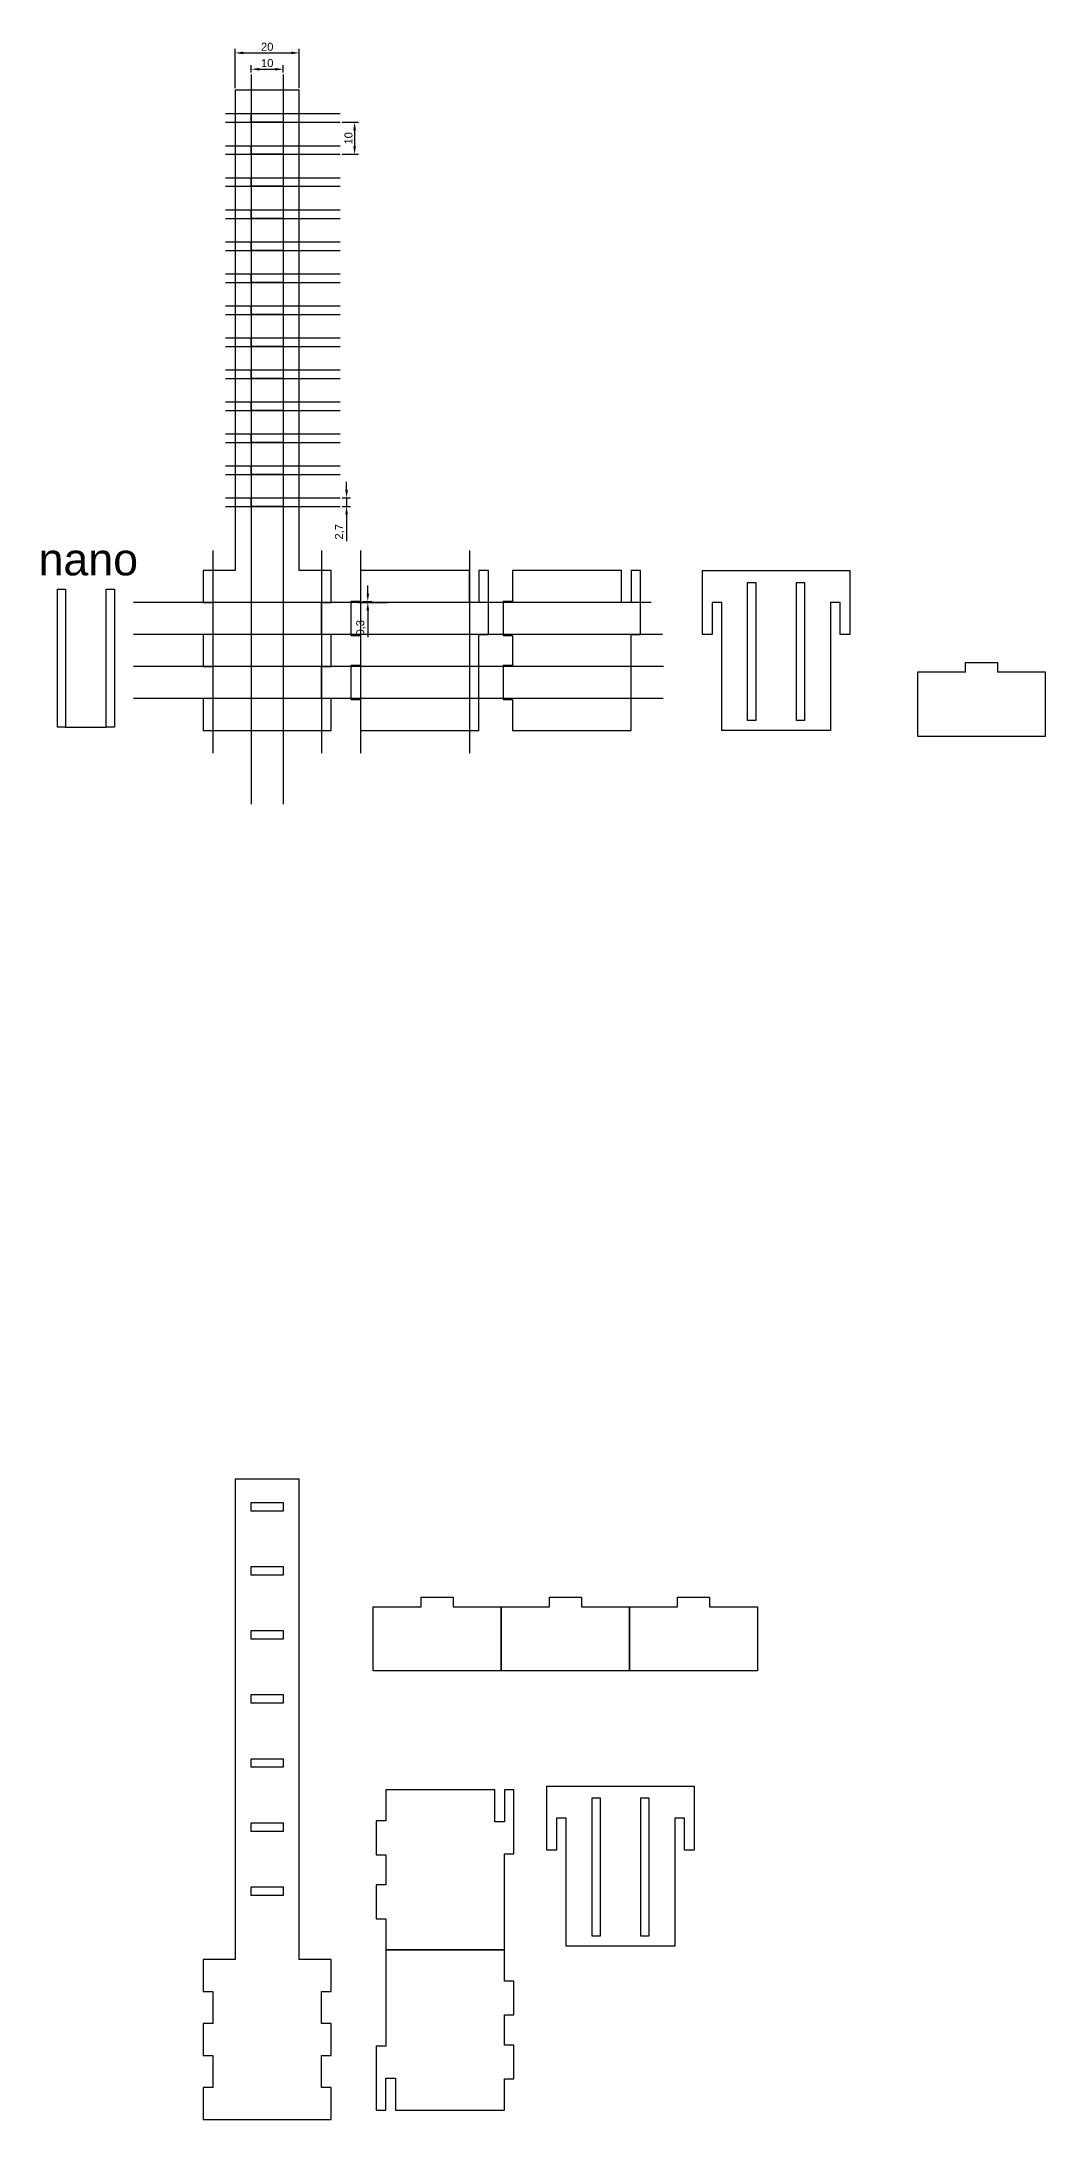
# Model space of a CAD drawing. Header units: millimetres. Extents: x 2927 to 4564, y 1532 to 2245.
# Drawn here: x 2927 to 3240, y 1596 to 2245 of the extents above; entities that cross this region are included whole.
import ezdxf

# ---------------------------------------------------------------- set-up
doc = ezdxf.new("R2010")
doc.units = ezdxf.units.MM
doc.layers.add('CUT', color=90, linetype='Continuous')
doc.layers.add('SUP', color=50, linetype='Continuous')
doc.styles.get("Standard").update_dxf_attribs({"font": 'arial.ttf'})
doc.dimstyles.new('ISO-25', dxfattribs={"dimtxt": 2.5, "dimasz": 2.5, "dimexe": 1.25, "dimexo": 0.625, "dimtad": 1, "dimtxsty": 'Standard', "dimcen": 2.5, "dimadec": 0, "dimazin": 0, "dimtfac": 1, "dimtmove": 0, "dimatfit": 3, "dimfxl": 1, "dimarcsym": 0})

# ---------------------------------------------------------------- blocks, each defined once
blk = doc.blocks.new('*D3')
at = {"layer": 'Defpoints', "color": 0, "transparency": 16777216}
for p in [(3019.84, 2102.17), (3019.84, 2099.47), (3021.83, 2099.47)]:
    blk.add_point(p, dxfattribs=at)
at = {"layer": 'SUP', "color": 0, "lineweight": -2, "transparency": 16777216}
for p, q in [((3021.83, 2104.67), (3021.83, 2107.17)), ((3020.47, 2102.17), (3023.08, 2102.17)), ((3020.47, 2099.47), (3023.08, 2099.47)), ((3021.83, 2102.17), (3021.83, 2099.47)), ((3021.83, 2096.97), (3021.83, 2088.62))]:
    blk.add_line(p, q, dxfattribs=at)
at = {"layer": 'SUP', "color": 0, "transparency": 16777216}
for points in [[(3021.41, 2104.67), (3022.25, 2104.67), (3021.83, 2102.17)], [(3021.41, 2096.97), (3022.25, 2096.97), (3021.83, 2099.47)]]:
    blk.add_solid(points, dxfattribs=at)
at = {"layer": 'SUP', "color": 0, "transparency": 16777216, "insert": (3019.7, 2091.55), "char_height": 2.5, "attachment_point": 5, "rotation": 90}
blk.add_mtext('2,7', dxfattribs=at)
blk = doc.blocks.new('*D5')
at = {"layer": 'Defpoints', "color": 0, "transparency": 16777216}
for p in [(3026.19, 2069.77), (3026.19, 2069.47), (3028.46, 2069.47)]:
    blk.add_point(p, dxfattribs=at)
at = {"layer": 'SUP', "color": 0, "lineweight": -2, "transparency": 16777216}
for p, q in [((3028.46, 2072.27), (3028.46, 2074.77)), ((3026.81, 2069.77), (3029.71, 2069.77)), ((3026.81, 2069.47), (3029.71, 2069.47)), ((3028.46, 2069.77), (3028.46, 2069.47)), ((3028.46, 2066.97), (3028.46, 2058.67))]:
    blk.add_line(p, q, dxfattribs=at)
at = {"layer": 'SUP', "color": 0, "transparency": 16777216}
for points in [[(3028.04, 2072.27), (3028.88, 2072.27), (3028.46, 2069.77)], [(3028.04, 2066.97), (3028.88, 2066.97), (3028.46, 2069.47)]]:
    blk.add_solid(points, dxfattribs=at)
at = {"layer": 'SUP', "color": 0, "transparency": 16777216, "insert": (3026.33, 2061.57), "char_height": 2.5, "attachment_point": 5, "rotation": 90}
blk.add_mtext('0,3', dxfattribs=at)
blk = doc.blocks.new('*D6')
at = {"layer": 'Defpoints', "color": 0, "transparency": 16777216}
for p in [(3007.04, 2241.15), (2987.04, 2229.47), (3007.04, 2229.47)]:
    blk.add_point(p, dxfattribs=at)
at = {"layer": 'SUP', "color": 0, "lineweight": -2, "transparency": 16777216}
for p, q in [((2987.04, 2230.09), (2987.04, 2242.4)), ((2989.54, 2241.15), (3004.54, 2241.15)), ((3007.04, 2230.09), (3007.04, 2242.4))]:
    blk.add_line(p, q, dxfattribs=at)
at = {"layer": 'SUP', "color": 0, "transparency": 16777216}
for points in [[(2989.54, 2241.57), (2989.54, 2240.73), (2987.04, 2241.15)], [(3004.54, 2241.57), (3004.54, 2240.73), (3007.04, 2241.15)]]:
    blk.add_solid(points, dxfattribs=at)
at = {"layer": 'SUP', "color": 0, "transparency": 16777216, "insert": (2997.04, 2243.05), "char_height": 2.5, "attachment_point": 5}
blk.add_mtext('20', dxfattribs=at)
blk = doc.blocks.new('*D7')
at = {"layer": 'Defpoints', "color": 0, "transparency": 16777216}
for p in [(2992.04, 2234.44), (3002.04, 2236.05), (3002.04, 2234.44)]:
    blk.add_point(p, dxfattribs=at)
at = {"layer": 'SUP', "color": 0, "lineweight": -2, "transparency": 16777216}
for p, q in [((2992.04, 2235.06), (2992.04, 2237.3)), ((2994.54, 2236.05), (2999.54, 2236.05)), ((3002.04, 2235.06), (3002.04, 2237.3))]:
    blk.add_line(p, q, dxfattribs=at)
at = {"layer": 'SUP', "color": 0, "transparency": 16777216}
for points in [[(2994.54, 2236.46), (2994.54, 2235.63), (2992.04, 2236.05)], [(2999.54, 2236.46), (2999.54, 2235.63), (3002.04, 2236.05)]]:
    blk.add_solid(points, dxfattribs=at)
at = {"layer": 'SUP', "color": 0, "transparency": 16777216, "insert": (2997.04, 2237.95), "char_height": 2.5, "attachment_point": 5}
blk.add_mtext('10', dxfattribs=at)
blk = doc.blocks.new('*U21')
blk.add_lwpolyline([(-5, 1.35), (5, 1.35), (5, -1.35), (-5, -1.35)], close=True)
blk = doc.blocks.new('*U22')
at = {"color": 0, "linetype": 'ByBlock', "lineweight": -2, "transparency": 16777216}
for p in [(0, 0), (0, -10), (0, -20), (0, -30), (0, -40), (0, -50), (0, -60), (0, -70), (0, -80), (0, -90), (0, -100), (0, -110), (0, -120)]:
    blk.add_blockref('*U21', p, dxfattribs=at)
blk = doc.blocks.new('*D23')
at = {"layer": 'Defpoints', "color": 0, "transparency": 16777216}
for p in [(3019.84, 2219.47), (3019.84, 2209.47), (3024.34, 2209.47)]:
    blk.add_point(p, dxfattribs=at)
at = {"layer": 'SUP', "color": 0, "lineweight": -2, "transparency": 16777216}
for p, q in [((3020.47, 2219.47), (3025.59, 2219.47)), ((3024.34, 2216.97), (3024.34, 2211.97)), ((3020.47, 2209.47), (3025.59, 2209.47))]:
    blk.add_line(p, q, dxfattribs=at)
at = {"layer": 'SUP', "color": 0, "transparency": 16777216}
for points in [[(3023.92, 2216.97), (3024.76, 2216.97), (3024.34, 2219.47)], [(3023.92, 2211.97), (3024.76, 2211.97), (3024.34, 2209.47)]]:
    blk.add_solid(points, dxfattribs=at)
at = {"layer": 'SUP', "color": 0, "transparency": 16777216, "insert": (3022.44, 2214.47), "char_height": 2.5, "attachment_point": 5, "rotation": 90}
blk.add_mtext('10', dxfattribs=at)

msp = doc.modelspace()

# ---------------------------------------------------------------- linework, layer by layer
for points in [[(3014.04, 2039.468), (3014.04, 2049.468), (3017.04, 2049.468), (3017.04, 2059.468), (3014.04, 2059.468), (3014.04, 2069.468), (3017.04, 2069.468), (3017.04, 2079.468), (3007.04, 2079.468), (3007.04, 2229.468), (2987.04, 2229.468), (2987.04, 2079.468), (2977.04, 2079.468), (2977.04, 2069.468), (2980.04, 2069.468), (2980.04, 2059.468), (2977.04, 2059.468), (2977.04, 2049.468), (2980.04, 2049.468), (2980.04, 2039.468), (2977.04, 2039.468), (2977.04, 2029.468), (3017.04, 2029.468), (3017.04, 2039.468)], [(3023.186, 2069.768), (3023.186, 2059.168), (3026.186, 2059.168), (3026.186, 2058.968), (3026.186, 2049.968), (3026.186, 2049.768), (3023.186, 2049.768), (3023.186, 2039.168), (3026.186, 2039.168), (3026.186, 2038.968), (3026.186, 2029.468), (3063.186, 2029.468), (3063.186, 2059.468), (3066.186, 2059.468), (3066.186, 2079.468), (3063.186, 2079.468), (3063.186, 2069.468), (3060.186, 2069.468), (3060.186, 2079.468), (3026.186, 2079.468), (3026.186, 2069.968), (3026.186, 2069.768)], [(3070.699, 2069.768), (3070.699, 2059.168), (3073.699, 2059.168), (3073.699, 2058.968), (3073.699, 2049.968), (3073.699, 2049.768), (3070.699, 2049.768), (3070.699, 2039.168), (3073.699, 2039.168), (3073.699, 2038.968), (3073.699, 2029.468), (3110.699, 2029.468), (3110.699, 2059.468), (3113.699, 2059.468), (3113.699, 2079.468), (3110.699, 2079.468), (3110.699, 2069.468), (3107.699, 2069.468), (3107.699, 2079.468), (3073.699, 2079.468), (3073.699, 2069.968), (3073.699, 2069.768)], [(3133.018, 2059.468), (3133.018, 2079.468), (3179.018, 2079.468), (3179.018, 2059.468), (3176.018, 2059.468), (3176.018, 2069.468), (3173.018, 2069.468), (3173.018, 2029.468), (3139.018, 2029.468), (3139.018, 2069.468), (3136.018, 2069.468), (3136.018, 2059.468)], [(3149.668, 2075.754), (3149.668, 2032.574), (3147.128, 2032.574), (3147.128, 2075.754)], [(3164.908, 2075.754), (3164.908, 2032.574), (3162.368, 2032.574), (3162.368, 2075.754)]]:
    msp.add_lwpolyline(points, close=True)
for points in [[(3215.156, 2047.737), (3200.156, 2047.737), (3200.156, 2027.737), (3240.156, 2027.737), (3240.156, 2047.737), (3225.156, 2047.737)], [(3215.156, 2047.737), (3215.156, 2050.737), (3225.156, 2050.737), (3225.156, 2047.737)]]:
    msp.add_lwpolyline(points)
at = {"layer": 'CUT'}
for points in [[(3014.04, 1615.581), (3017.04, 1615.581), (3017.04, 1625.581), (3014.04, 1625.581), (3014.04, 1635.581), (3017.04, 1635.581), (3017.04, 1645.581), (3007.04, 1645.581), (3007.04, 1795.581), (2987.04, 1795.581), (2987.04, 1645.581), (2977.04, 1645.581), (2977.04, 1635.581), (2980.04, 1635.581), (2980.04, 1625.581), (2977.04, 1625.581), (2977.04, 1615.581), (2980.04, 1615.581), (2980.04, 1605.581), (2977.04, 1605.581), (2977.04, 1595.581), (3017.04, 1595.581), (3017.04, 1605.581), (3014.04, 1605.581)], [(2992.04, 1788.281), (3002.04, 1788.281), (3002.04, 1785.581), (2992.04, 1785.581)], [(2992.04, 1768.281), (3002.04, 1768.281), (3002.04, 1765.581), (2992.04, 1765.581)], [(3045.173, 1755.76), (3045.173, 1758.76), (3055.173, 1758.76), (3055.173, 1755.76), (3070.173, 1755.76), (3070.173, 1735.76), (3030.173, 1735.76), (3030.173, 1755.76)], [(3085.173, 1755.76), (3085.173, 1758.76), (3095.173, 1758.76), (3095.173, 1755.76), (3110.173, 1755.76), (3110.173, 1735.76), (3070.173, 1735.76), (3070.173, 1755.76)], [(3125.173, 1755.76), (3125.173, 1758.76), (3135.173, 1758.76), (3135.173, 1755.76), (3150.173, 1755.76), (3150.173, 1735.76), (3110.173, 1735.76), (3110.173, 1755.76)], [(2992.04, 1748.281), (3002.04, 1748.281), (3002.04, 1745.581), (2992.04, 1745.581)], [(2992.04, 1728.281), (3002.04, 1728.281), (3002.04, 1725.581), (2992.04, 1725.581)], [(2992.04, 1708.281), (3002.04, 1708.281), (3002.04, 1705.581), (2992.04, 1705.581)], [(3031.124, 1678.221), (3034.124, 1678.221), (3034.124, 1668.821), (3031.124, 1668.821), (3031.124, 1658.221), (3034.124, 1658.221), (3034.124, 1648.521), (3071.124, 1648.521), (3071.124, 1678.521), (3074.124, 1678.521), (3074.124, 1698.521), (3071.124, 1698.521), (3071.124, 1688.521), (3068.124, 1688.521), (3068.124, 1698.521), (3034.124, 1698.521), (3034.124, 1688.821), (3031.124, 1688.821)], [(3084.412, 1699.715), (3130.412, 1699.715), (3130.412, 1679.715), (3127.412, 1679.715), (3127.412, 1689.715), (3124.412, 1689.715), (3124.412, 1649.715), (3090.412, 1649.715), (3090.412, 1689.715), (3087.412, 1689.715), (3087.412, 1679.715), (3084.412, 1679.715)], [(3101.062, 1652.821), (3098.522, 1652.821), (3098.522, 1696.001), (3101.062, 1696.001)], [(3116.302, 1652.821), (3113.762, 1652.821), (3113.762, 1696.001), (3116.302, 1696.001)], [(2992.04, 1688.281), (3002.04, 1688.281), (3002.04, 1685.581), (2992.04, 1685.581)], [(2992.04, 1668.281), (3002.04, 1668.281), (3002.04, 1665.581), (2992.04, 1665.581)], [(3074.124, 1618.821), (3071.124, 1618.821), (3071.124, 1628.221), (3074.124, 1628.221), (3074.124, 1638.821), (3071.124, 1638.821), (3071.124, 1648.521), (3034.124, 1648.521), (3034.124, 1618.521), (3031.124, 1618.521), (3031.124, 1598.521), (3034.124, 1598.521), (3034.124, 1608.521), (3037.124, 1608.521), (3037.124, 1598.521), (3071.124, 1598.521), (3071.124, 1608.221), (3074.124, 1608.221)]]:
    msp.add_lwpolyline(points, close=True, dxfattribs=at)
at = {"layer": 'SUP'}
for p, q in [((2992.04, 2234.439), (2992.04, 2006.494)), ((3002.04, 2234.439), (3002.04, 2006.494)), ((2984.04, 2222.168), (3019.844, 2222.168)), ((2984.04, 2219.468), (3019.844, 2219.468)), ((2984.04, 2212.168), (3019.844, 2212.168)), ((2984.04, 2209.468), (3019.844, 2209.468)), ((2984.04, 2202.168), (3019.844, 2202.168)), ((2984.04, 2199.468), (3019.844, 2199.468)), ((2984.04, 2192.168), (3019.844, 2192.168)), ((2984.04, 2189.468), (3019.844, 2189.468)), ((2984.04, 2182.168), (3019.844, 2182.168)), ((2984.04, 2179.468), (3019.844, 2179.468)), ((2984.04, 2172.168), (3019.844, 2172.168)), ((2984.04, 2169.468), (3019.844, 2169.468)), ((2984.04, 2162.168), (3019.844, 2162.168)), ((2984.04, 2159.468), (3019.844, 2159.468)), ((2984.04, 2152.168), (3019.844, 2152.168)), ((2984.04, 2149.468), (3019.844, 2149.468)), ((2984.04, 2142.168), (3019.844, 2142.168)), ((2984.04, 2139.468), (3019.844, 2139.468)), ((2984.04, 2132.168), (3019.844, 2132.168)), ((2984.04, 2129.468), (3019.844, 2129.468)), ((2984.04, 2122.168), (3019.844, 2122.168)), ((2984.04, 2119.468), (3019.844, 2119.468)), ((2984.04, 2112.168), (3019.844, 2112.168)), ((2984.04, 2109.468), (3019.844, 2109.468)), ((2984.04, 2102.168), (3019.844, 2102.168)), ((2984.04, 2099.468), (3019.844, 2099.468)), ((2980.04, 2085.695), (2980.04, 2022.407)), ((3014.04, 2085.695), (3014.04, 2022.407)), ((3026.186, 2085.695), (3026.186, 2022.407)), ((3060.186, 2085.695), (3060.186, 2022.407)), ((3116.987, 2069.468), (2955.229, 2069.468)), ((3025.311, 2069.468), (3034.864, 2069.468)), ((3120.545, 2059.468), (2955.229, 2059.468)), ((3120.869, 2049.468), (2955.229, 2049.468)), ((3120.707, 2039.468), (2955.229, 2039.468)), ((2934.07, 2030.481), (2946.77, 2030.481))]:
    msp.add_line(p, q, dxfattribs=at)
for points in [[(2931.53, 2073.661), (2934.07, 2073.661), (2934.07, 2030.481), (2931.53, 2030.481)], [(2946.77, 2073.661), (2949.31, 2073.661), (2949.31, 2030.481), (2946.77, 2030.481)]]:
    msp.add_lwpolyline(points, close=True, dxfattribs=at)

# ---------------------------------------------------------------- block references
msp.add_blockref('*U22', (2997.04, 2220.818))

# ---------------------------------------------------------------- texts
msp.add_text('nano', height=10, dxfattribs=at).set_placement((2925.618, 2077.938))

# ---------------------------------------------------------------- dimensions: what is measured, and where the dimension line sits
for base, p1, p2, picture, middle in [((3007.04, 2241.15), (2987.04, 2229.468), (3007.04, 2229.468), '*D6', (2997.04, 2243.052)), ((3002.04, 2236.046), (2992.04, 2234.439), (3002.04, 2234.439), '*D7', (2997.04, 2237.948))]:
    dim = msp.add_linear_dim(base=base, p1=p1, p2=p2, dimstyle='ISO-25', dxfattribs=at)
    dim.commit()
    dim.dimension.update_dxf_attribs({"geometry": picture, "text_midpoint": middle})
for base, p1, p2, picture, middle in [((3024.34, 2209.468), (3019.844, 2219.468), (3019.844, 2209.468), '*D23', (3022.439, 2214.468)), ((3021.831, 2099.468), (3019.844, 2102.168), (3019.844, 2099.468), '*D3', (3019.704, 2091.546)), ((3028.459, 2069.468), (3026.186, 2069.768), (3026.186, 2069.468), '*D5', (3026.332, 2061.567))]:
    dim = msp.add_linear_dim(base=base, p1=p1, p2=p2, angle=90, dimstyle='ISO-25', dxfattribs=at)
    dim.commit()
    dim.dimension.update_dxf_attribs({"geometry": picture, "text_midpoint": middle})

doc.saveas('drawing.dxf')
